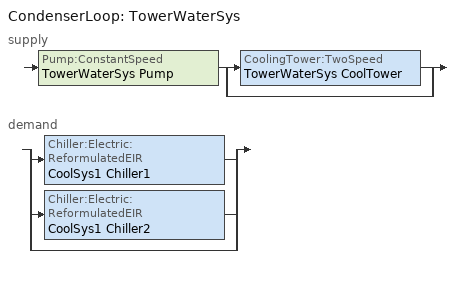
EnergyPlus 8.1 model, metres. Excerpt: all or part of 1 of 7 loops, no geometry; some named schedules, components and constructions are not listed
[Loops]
CondenserLoop 'TowerWaterSys'
 supply: Pump:ConstantSpeed 'TowerWaterSys Pump' > split
  | CoolingTower:TwoSpeed 'TowerWaterSys CoolTower'
  | bypass
 demand: split
  | Chiller:Electric:ReformulatedEIR 'CoolSys1 Chiller1'
  | Chiller:Electric:ReformulatedEIR 'CoolSys1 Chiller2'
  | bypass
[SurfaceProperty:SolarIncidentInside]
Name | Surface | Construction | Inside Surface Incident Sun Solar Radiation Schedule
SExt_Mid_ZN2_Wall_SolarIncident_IntShd | SExt_Mid_ZN2_Wall | T24NRWallMetalFrame_IntShd | SExt_Wall_SolRadSched_IntShd
SExt_Mid_ZN5_Ceiling_SolarIncident_IntShd | SExt_Mid_ZN5_Ceiling | DropCeiling_IntShd | SExt_Ceiling_SolRadSched_IntShd
SExt_Mid_ZN5_IntWallE_SolarIncident_IntShd | SExt_Mid_ZN5_IntWallE | int_wall_IntShd | SExt_IntWallE_SolRadSched_IntShd
SExt_Mid_ZN5_IntWallW_SolarIncident_IntShd | SExt_Mid_ZN5_IntWallW | int_wall_IntShd | SExt_IntWallW_SolRadSched_IntShd
SExt_Mid_ZN5_IntWallN_SolarIncident_IntShd | SExt_Mid_ZN5_IntWallN | int_wall_IntShd | SExt_IntWallN_SolRadSched_IntShd
SExt_Mid_ZN5_floor_SolarIncident_IntShd | SExt_Mid_ZN5_floor | int_slab_floor_IntShd | SExt_floor_SolRadSched_IntShd
SExt_Mid_ZN5_Wall_SolarIncident_IntShd | SExt_Mid_ZN5_Wall | T24NRWallMetalFrame_IntShd | SExt_Wall_SolRadSched_IntShd
SExt_Mid_ZN6_Ceiling_SolarIncident_IntShd | SExt_Mid_ZN6_Ceiling | DropCeiling_IntShd | SExt_Ceiling_SolRadSched_IntShd
SExt_Mid_ZN6_IntWallE_SolarIncident_IntShd | SExt_Mid_ZN6_IntWallE | int_wall_IntShd | SExt_IntWallE_SolRadSched_IntShd
SExt_Mid_ZN6_IntWallW_SolarIncident_IntShd | SExt_Mid_ZN6_IntWallW | int_wall_IntShd | SExt_IntWallW_SolRadSched_IntShd
SExt_Mid_ZN6_IntWallN_SolarIncident_IntShd | SExt_Mid_ZN6_IntWallN | int_wall_IntShd | SExt_IntWallN_SolRadSched_IntShd
SExt_Mid_ZN6_floor_SolarIncident_IntShd | SExt_Mid_ZN6_floor | int_slab_floor_IntShd | SExt_floor_SolRadSched_IntShd
SExt_Mid_ZN6_Wall_SolarIncident_IntShd | SExt_Mid_ZN6_Wall | T24NRWallMetalFrame_IntShd | SExt_Wall_SolRadSched_IntShd
SExt_Mid_ZN4_Ceiling_SolarIncident_IntShd | SExt_Mid_ZN4_Ceiling | DropCeiling_IntShd | SExt_Ceiling_SolRadSched_IntShd
SExt_Mid_ZN4_IntWallE_SolarIncident_IntShd | SExt_Mid_ZN4_IntWallE | int_wall_IntShd | SExt_IntWallE_SolRadSched_IntShd
SExt_Mid_ZN4_IntWallW_SolarIncident_IntShd | SExt_Mid_ZN4_IntWallW | int_wall_IntShd | SExt_IntWallW_SolRadSched_IntShd
SExt_Mid_ZN4_IntWallN_SolarIncident_IntShd | SExt_Mid_ZN4_IntWallN | int_wall_IntShd | SExt_IntWallN_SolRadSched_IntShd
SExt_Mid_ZN4_floor_SolarIncident_IntShd | SExt_Mid_ZN4_floor | int_slab_floor_IntShd | SExt_floor_SolRadSched_IntShd
SExt_Mid_ZN4_Wall_SolarIncident_IntShd | SExt_Mid_ZN4_Wall | T24NRWallMetalFrame_IntShd | SExt_Wall_SolRadSched_IntShd
SExt_Mid_ZN3_Ceiling_SolarIncident_IntShd | SExt_Mid_ZN3_Ceiling | DropCeiling_IntShd | SExt_Ceiling_SolRadSched_IntShd
SExt_Mid_ZN3_IntWallE_SolarIncident_IntShd | SExt_Mid_ZN3_IntWallE | int_wall_IntShd | SExt_IntWallE_SolRadSched_IntShd
SExt_Mid_ZN3_IntWallW_SolarIncident_IntShd | SExt_Mid_ZN3_IntWallW | int_wall_IntShd | SExt_IntWallW_SolRadSched_IntShd
SExt_Mid_ZN3_IntWallN_SolarIncident_IntShd | SExt_Mid_ZN3_IntWallN | int_wall_IntShd | SExt_IntWallN_SolRadSched_IntShd
SExt_Mid_ZN3_floor_SolarIncident_IntShd | SExt_Mid_ZN3_floor | int_slab_floor_IntShd | SExt_floor_SolRadSched_IntShd
SExt_Mid_ZN3_Wall_SolarIncident_IntShd | SExt_Mid_ZN3_Wall | T24NRWallMetalFrame_IntShd | SExt_Wall_SolRadSched_IntShd
SCore_Mid_ZN1_Floor_SolarIncident_IntShd | SCore_Mid_ZN1_Floor | int_slab_floor_IntShd | SCore_Floor_SolRadSched_IntShd
SCore_Mid_ZN1_IntWallE_SolarIncident_IntShd | SCore_Mid_ZN1_IntWallE | int_wall_IntShd | SCore_IntWallE_SolRadSched_IntShd
SCore_Mid_ZN1_Ceiling_SolarIncident_IntShd | SCore_Mid_ZN1_Ceiling | DropCeiling_IntShd | SCore_Ceiling_SolRadSched_IntShd
SCore_Mid_ZN1_IntWallW_SolarIncident_IntShd | SCore_Mid_ZN1_IntWallW | int_wall_IntShd | SCore_IntWallW_SolRadSched_IntShd
SCore_Mid_ZN1_IntWallS_SolarIncident_IntShd | SCore_Mid_ZN1_IntWallS | int_wall_IntShd | SCore_IntWallS_SolRadSched_IntShd
SCore_Mid_ZN1_IntWallN_SolarIncident_IntShd | SCore_Mid_ZN1_IntWallN | int_wall_IntShd | SCore_IntWallN_SolRadSched_IntShd
SCore_Mid_ZN4_Floor_SolarIncident_IntShd | SCore_Mid_ZN4_Floor | int_slab_floor_IntShd | SCore_Floor_SolRadSched_IntShd
SCore_Mid_ZN4_Ceiling_SolarIncident_IntShd | SCore_Mid_ZN4_Ceiling | DropCeiling_IntShd | SCore_Ceiling_SolRadSched_IntShd
SCore_Mid_ZN4_IntWallS_SolarIncident_IntShd | SCore_Mid_ZN4_IntWallS | int_wall_IntShd | SCore_IntWallS_SolRadSched_IntShd
SCore_Mid_ZN4_IntWallW_SolarIncident_IntShd | SCore_Mid_ZN4_IntWallW | int_wall_IntShd | SCore_IntWallW_SolRadSched_IntShd
SCore_Mid_ZN4_IntWallN_SolarIncident_IntShd | SCore_Mid_ZN4_IntWallN | int_wall_IntShd | SCore_IntWallN_SolRadSched_IntShd
SCore_Mid_ZN4_IntWallE_SolarIncident_IntShd | SCore_Mid_ZN4_IntWallE | int_wall_IntShd | SCore_IntWallE_SolRadSched_IntShd
SCore_Mid_ZN2_Floor_SolarIncident_IntShd | SCore_Mid_ZN2_Floor | int_slab_floor_IntShd | SCore_Floor_SolRadSched_IntShd
SCore_Mid_ZN2_Ceiling_SolarIncident_IntShd | SCore_Mid_ZN2_Ceiling | DropCeiling_IntShd | SCore_Ceiling_SolRadSched_IntShd
SCore_Mid_ZN2_IntWallS_SolarIncident_IntShd | SCore_Mid_ZN2_IntWallS | int_wall_IntShd | SCore_IntWallS_SolRadSched_IntShd
SCore_Mid_ZN2_IntWallW_SolarIncident_IntShd | SCore_Mid_ZN2_IntWallW | int_wall_IntShd | SCore_IntWallW_SolRadSched_IntShd
SCore_Mid_ZN2_IntWallN_SolarIncident_IntShd | SCore_Mid_ZN2_IntWallN | int_wall_IntShd | SCore_IntWallN_SolRadSched_IntShd
SCore_Mid_ZN2_IntWallE_SolarIncident_IntShd | SCore_Mid_ZN2_IntWallE | int_wall_IntShd | SCore_IntWallE_SolRadSched_IntShd
SCore_Mid_ZN5_Floor_SolarIncident_IntShd | SCore_Mid_ZN5_Floor | int_slab_floor_IntShd | SCore_Floor_SolRadSched_IntShd
SCore_Mid_ZN5_Ceiling_SolarIncident_IntShd | SCore_Mid_ZN5_Ceiling | DropCeiling_IntShd | SCore_Ceiling_SolRadSched_IntShd
SCore_Mid_ZN5_IntWallS_SolarIncident_IntShd | SCore_Mid_ZN5_IntWallS | int_wall_IntShd | SCore_IntWallS_SolRadSched_IntShd
SCore_Mid_ZN5_IntWallW_SolarIncident_IntShd | SCore_Mid_ZN5_IntWallW | int_wall_IntShd | SCore_IntWallW_SolRadSched_IntShd
SCore_Mid_ZN5_IntWallN_SolarIncident_IntShd | SCore_Mid_ZN5_IntWallN | int_wall_IntShd | SCore_IntWallN_SolRadSched_IntShd
SCore_Mid_ZN5_IntWallE_SolarIncident_IntShd | SCore_Mid_ZN5_IntWallE | int_wall_IntShd | SCore_IntWallE_SolRadSched_IntShd
SCore_Mid_ZN3_Floor_SolarIncident_IntShd | SCore_Mid_ZN3_Floor | int_slab_floor_IntShd | SCore_Floor_SolRadSched_IntShd
SCore_Mid_ZN3_Ceiling_SolarIncident_IntShd | SCore_Mid_ZN3_Ceiling | DropCeiling_IntShd | SCore_Ceiling_SolRadSched_IntShd
SCore_Mid_ZN3_IntWallS_SolarIncident_IntShd | SCore_Mid_ZN3_IntWallS | int_wall_IntShd | SCore_IntWallS_SolRadSched_IntShd
SCore_Mid_ZN3_IntWallW_SolarIncident_IntShd | SCore_Mid_ZN3_IntWallW | int_wall_IntShd | SCore_IntWallW_SolRadSched_IntShd
SCore_Mid_ZN3_IntWallN_SolarIncident_IntShd | SCore_Mid_ZN3_IntWallN | int_wall_IntShd | SCore_IntWallN_SolRadSched_IntShd
SCore_Mid_ZN3_IntWallE_SolarIncident_IntShd | SCore_Mid_ZN3_IntWallE | int_wall_IntShd | SCore_IntWallE_SolRadSched_IntShd
SCore_Mid_ZN6_Floor_SolarIncident_IntShd | SCore_Mid_ZN6_Floor | int_slab_floor_IntShd | SCore_Floor_SolRadSched_IntShd
SCore_Mid_ZN6_Ceiling_SolarIncident_IntShd | SCore_Mid_ZN6_Ceiling | DropCeiling_IntShd | SCore_Ceiling_SolRadSched_IntShd
SCore_Mid_ZN6_IntWallS_SolarIncident_IntShd | SCore_Mid_ZN6_IntWallS | int_wall_IntShd | SCore_IntWallS_SolRadSched_IntShd
SCore_Mid_ZN6_IntWallW_SolarIncident_IntShd | SCore_Mid_ZN6_IntWallW | int_wall_IntShd | SCore_IntWallW_SolRadSched_IntShd
SCore_Mid_ZN6_IntWallN_SolarIncident_IntShd | SCore_Mid_ZN6_IntWallN | int_wall_IntShd | SCore_IntWallN_SolRadSched_IntShd
SCore_Mid_ZN6_IntWallE_SolarIncident_IntShd | SCore_Mid_ZN6_IntWallE | int_wall_IntShd | SCore_IntWallE_SolRadSched_IntShd
EExt_Mid_ZN1_ceiling_SolarIncident_IntShd | EExt_Mid_ZN1_ceiling | DropCeiling_IntShd | EExt_Ceiling_SolRadSched_IntShd
EExt_Mid_ZN1_IntWallN_SolarIncident_IntShd | EExt_Mid_ZN1_IntWallN | int_wall_IntShd | EExt_IntWallN_SolRadSched_IntShd
EExt_Mid_ZN1_IntWallS_SolarIncident_IntShd | EExt_Mid_ZN1_IntWallS | int_wall_IntShd | EExt_IntWallS_SolRadSched_IntShd
EExt_Mid_ZN1_IntWallW_SolarIncident_IntShd | EExt_Mid_ZN1_IntWallW | int_wall_IntShd | EExt_IntWallW_SolRadSched_IntShd
EExt_Mid_ZN1_floor_SolarIncident_IntShd | EExt_Mid_ZN1_floor | int_slab_floor_IntShd | EExt_Floor_SolRadSched_IntShd
EExt_Mid_ZN1_wall_SolarIncident_IntShd | EExt_Mid_ZN1_wall | T24NRWallMetalFrame_IntShd | EExt_Wall_SolRadSched_IntShd
EExt_Mid_ZN3_ceiling_SolarIncident_IntShd | EExt_Mid_ZN3_ceiling | DropCeiling_IntShd | EExt_Ceiling_SolRadSched_IntShd
EExt_Mid_ZN3_IntWallN_SolarIncident_IntShd | EExt_Mid_ZN3_IntWallN | int_wall_IntShd | EExt_IntWallN_SolRadSched_IntShd
EExt_Mid_ZN3_IntWallS_SolarIncident_IntShd | EExt_Mid_ZN3_IntWallS | int_wall_IntShd | EExt_IntWallS_SolRadSched_IntShd
EExt_Mid_ZN3_IntWallW_SolarIncident_IntShd | EExt_Mid_ZN3_IntWallW | int_wall_IntShd | EExt_IntWallW_SolRadSched_IntShd
EExt_Mid_ZN3_floor_SolarIncident_IntShd | EExt_Mid_ZN3_floor | int_slab_floor_IntShd | EExt_Floor_SolRadSched_IntShd
EExt_Mid_ZN3_wall_SolarIncident_IntShd | EExt_Mid_ZN3_wall | T24NRWallMetalFrame_IntShd | EExt_Wall_SolRadSched_IntShd
EExt_Mid_ZN4_ceiling_SolarIncident_IntShd | EExt_Mid_ZN4_ceiling | DropCeiling_IntShd | EExt_Ceiling_SolRadSched_IntShd
EExt_Mid_ZN4_IntWallN_SolarIncident_IntShd | EExt_Mid_ZN4_IntWallN | int_wall_IntShd | EExt_IntWallN_SolRadSched_IntShd
EExt_Mid_ZN4_IntWallS_SolarIncident_IntShd | EExt_Mid_ZN4_IntWallS | int_wall_IntShd | EExt_IntWallS_SolRadSched_IntShd
EExt_Mid_ZN4_IntWallW_SolarIncident_IntShd | EExt_Mid_ZN4_IntWallW | int_wall_IntShd | EExt_IntWallW_SolRadSched_IntShd
EExt_Mid_ZN4_floor_SolarIncident_IntShd | EExt_Mid_ZN4_floor | int_slab_floor_IntShd | EExt_Floor_SolRadSched_IntShd
EExt_Mid_ZN4_wall_SolarIncident_IntShd | EExt_Mid_ZN4_wall | T24NRWallMetalFrame_IntShd | EExt_Wall_SolRadSched_IntShd
EExt_Mid_ZN2_ceiling_SolarIncident_IntShd | EExt_Mid_ZN2_ceiling | DropCeiling_IntShd | EExt_Ceiling_SolRadSched_IntShd
EExt_Mid_ZN2_IntWallN_SolarIncident_IntShd | EExt_Mid_ZN2_IntWallN | int_wall_IntShd | EExt_IntWallN_SolRadSched_IntShd
EExt_Mid_ZN2_IntWallS_SolarIncident_IntShd | EExt_Mid_ZN2_IntWallS | int_wall_IntShd | EExt_IntWallS_SolRadSched_IntShd
EExt_Mid_ZN2_IntWallW_SolarIncident_IntShd | EExt_Mid_ZN2_IntWallW | int_wall_IntShd | EExt_IntWallW_SolRadSched_IntShd
EExt_Mid_ZN2_floor_SolarIncident_IntShd | EExt_Mid_ZN2_floor | int_slab_floor_IntShd | EExt_Floor_SolRadSched_IntShd
EExt_Mid_ZN2_wall_SolarIncident_IntShd | EExt_Mid_ZN2_wall | T24NRWallMetalFrame_IntShd | EExt_Wall_SolRadSched_IntShd
ECore_Mid_ZN2_floor_SolarIncident_IntShd | ECore_Mid_ZN2_floor | int_slab_floor_IntShd | ECore_Floor_SolRadSched_IntShd
ECore_Mid_ZN2_ceiling_SolarIncident_IntShd | ECore_Mid_ZN2_ceiling | DropCeiling_IntShd | ECore_Ceiling_SolRadSched_IntShd
ECore_Mid_ZN2_IntWallE_SolarIncident_IntShd | ECore_Mid_ZN2_IntWallE | int_wall_IntShd | ECore_IntWallE_SolRadSched_IntShd
ECore_Mid_ZN2_IntWallS_SolarIncident_IntShd | ECore_Mid_ZN2_IntWallS | int_wall_IntShd | ECore_IntWallS_SolRadSched_IntShd
ECore_Mid_ZN2_IntWallW_SolarIncident_IntShd | ECore_Mid_ZN2_IntWallW | int_wall_IntShd | ECore_IntWallW_SolRadSched_IntShd
ECore_Mid_ZN2_IntWallN_SolarIncident_IntShd | ECore_Mid_ZN2_IntWallN | int_wall_IntShd | ECore_IntWallN_SolRadSched_IntShd
ECore_Mid_ZN3_floor_SolarIncident_IntShd | ECore_Mid_ZN3_floor | int_slab_floor_IntShd | ECore_Floor_SolRadSched_IntShd
ECore_Mid_ZN3_ceiling_SolarIncident_IntShd | ECore_Mid_ZN3_ceiling | DropCeiling_IntShd | ECore_Ceiling_SolRadSched_IntShd
ECore_Mid_ZN3_IntWallE_SolarIncident_IntShd | ECore_Mid_ZN3_IntWallE | int_wall_IntShd | ECore_IntWallE_SolRadSched_IntShd
ECore_Mid_ZN3_IntWallS_SolarIncident_IntShd | ECore_Mid_ZN3_IntWallS | int_wall_IntShd | ECore_IntWallS_SolRadSched_IntShd
ECore_Mid_ZN3_IntWallW_SolarIncident_IntShd | ECore_Mid_ZN3_IntWallW | int_wall_IntShd | ECore_IntWallW_SolRadSched_IntShd
ECore_Mid_ZN3_IntWallN_SolarIncident_IntShd | ECore_Mid_ZN3_IntWallN | int_wall_IntShd | ECore_IntWallN_SolRadSched_IntShd
ECore_Mid_ZN1_floor_SolarIncident_IntShd | ECore_Mid_ZN1_floor | int_slab_floor_IntShd | ECore_Floor_SolRadSched_IntShd
ECore_Mid_ZN1_ceiling_SolarIncident_IntShd | ECore_Mid_ZN1_ceiling | DropCeiling_IntShd | ECore_Ceiling_SolRadSched_IntShd
ECore_Mid_ZN1_IntWallE_SolarIncident_IntShd | ECore_Mid_ZN1_IntWallE | int_wall_IntShd | ECore_IntWallE_SolRadSched_IntShd
ECore_Mid_ZN1_IntWallS_SolarIncident_IntShd | ECore_Mid_ZN1_IntWallS | int_wall_IntShd | ECore_IntWallS_SolRadSched_IntShd
ECore_Mid_ZN1_IntWallW_SolarIncident_IntShd | ECore_Mid_ZN1_IntWallW | int_wall_IntShd | ECore_IntWallW_SolRadSched_IntShd
ECore_Mid_ZN1_IntWallN_SolarIncident_IntShd | ECore_Mid_ZN1_IntWallN | int_wall_IntShd | ECore_IntWallN_SolRadSched_IntShd
ECore_Mid_ZN4_floor_SolarIncident_IntShd | ECore_Mid_ZN4_floor | int_slab_floor_IntShd | ECore_Floor_SolRadSched_IntShd
ECore_Mid_ZN4_ceiling_SolarIncident_IntShd | ECore_Mid_ZN4_ceiling | DropCeiling_IntShd | ECore_Ceiling_SolRadSched_IntShd
ECore_Mid_ZN4_IntWallE_SolarIncident_IntShd | ECore_Mid_ZN4_IntWallE | int_wall_IntShd | ECore_IntWallE_SolRadSched_IntShd
ECore_Mid_ZN4_IntWallS_SolarIncident_IntShd | ECore_Mid_ZN4_IntWallS | int_wall_IntShd | ECore_IntWallS_SolRadSched_IntShd
ECore_Mid_ZN4_IntWallW_SolarIncident_IntShd | ECore_Mid_ZN4_IntWallW | int_wall_IntShd | ECore_IntWallW_SolRadSched_IntShd
ECore_Mid_ZN4_IntWallN_SolarIncident_IntShd | ECore_Mid_ZN4_IntWallN | int_wall_IntShd | ECore_IntWallN_SolRadSched_IntShd
WExt_Mid_ZN1_ceiling_SolarIncident_IntShd | WExt_Mid_ZN1_ceiling | DropCeiling_IntShd | WExt_Ceiling_SolRadSched_IntShd
WExt_Mid_ZN1_IntWallS_SolarIncident_IntShd | WExt_Mid_ZN1_IntWallS | int_wall_IntShd | WExt_IntWallS_SolRadSched_IntShd
WExt_Mid_ZN1_IntWallN_SolarIncident_IntShd | WExt_Mid_ZN1_IntWallN | int_wall_IntShd | WExt_IntWallN_SolRadSched_IntShd
WExt_Mid_ZN1_IntWallE_SolarIncident_IntShd | WExt_Mid_ZN1_IntWallE | int_wall_IntShd | WExt_IntWallE_SolRadSched_IntShd
WExt_Mid_ZN1_floor_SolarIncident_IntShd | WExt_Mid_ZN1_floor | int_slab_floor_IntShd | WExt_Floor_SolRadSched_IntShd
WExt_Mid_ZN1_wall_SolarIncident_IntShd | WExt_Mid_ZN1_wall | T24NRWallMetalFrame_IntShd | WExt_Wall_SolRadSched_IntShd
WCore_Mid_ZN3_floor_SolarIncident_IntShd | WCore_Mid_ZN3_floor | int_slab_floor_IntShd | WCore_Floor_SolRadSched_IntShd
WCore_Mid_ZN3_ceiling_SolarIncident_IntShd | WCore_Mid_ZN3_ceiling | DropCeiling_IntShd | WCore_Ceiling_SolRadSched_IntShd
WCore_Mid_ZN3_IntWallW_SolarIncident_IntShd | WCore_Mid_ZN3_IntWallW | int_wall_IntShd | WCore_IntWallW_SolRadSched_IntShd
WCore_Mid_ZN3_IntWallN_SolarIncident_IntShd | WCore_Mid_ZN3_IntWallN | int_wall_IntShd | WCore_IntWallN_SolRadSched_IntShd
WCore_Mid_ZN3_IntWallE_SolarIncident_IntShd | WCore_Mid_ZN3_IntWallE | int_wall_IntShd | WCore_IntWallE_SolRadSched_IntShd
WCore_Mid_ZN3_IntWallS_SolarIncident_IntShd | WCore_Mid_ZN3_IntWallS | int_wall_IntShd | WCore_IntWallS_SolRadSched_IntShd
WCore_Mid_ZN1_floor_SolarIncident_IntShd | WCore_Mid_ZN1_floor | int_slab_floor_IntShd | WCore_Floor_SolRadSched_IntShd
WCore_Mid_ZN1_ceiling_SolarIncident_IntShd | WCore_Mid_ZN1_ceiling | DropCeiling_IntShd | WCore_Ceiling_SolRadSched_IntShd
WCore_Mid_ZN1_IntWallW_SolarIncident_IntShd | WCore_Mid_ZN1_IntWallW | int_wall_IntShd | WCore_IntWallW_SolRadSched_IntShd
WCore_Mid_ZN1_IntWallN_SolarIncident_IntShd | WCore_Mid_ZN1_IntWallN | int_wall_IntShd | WCore_IntWallN_SolRadSched_IntShd
WCore_Mid_ZN1_IntWallE_SolarIncident_IntShd | WCore_Mid_ZN1_IntWallE | int_wall_IntShd | WCore_IntWallE_SolRadSched_IntShd
WCore_Mid_ZN1_IntWallS_SolarIncident_IntShd | WCore_Mid_ZN1_IntWallS | int_wall_IntShd | WCore_IntWallS_SolRadSched_IntShd
WCore_Mid_ZN2_floor_SolarIncident_IntShd | WCore_Mid_ZN2_floor | int_slab_floor_IntShd | WCore_Floor_SolRadSched_IntShd
WCore_Mid_ZN2_ceiling_SolarIncident_IntShd | WCore_Mid_ZN2_ceiling | DropCeiling_IntShd | WCore_Ceiling_SolRadSched_IntShd
WCore_Mid_ZN2_IntWallW_SolarIncident_IntShd | WCore_Mid_ZN2_IntWallW | int_wall_IntShd | WCore_IntWallW_SolRadSched_IntShd
WCore_Mid_ZN2_IntWallN_SolarIncident_IntShd | WCore_Mid_ZN2_IntWallN | int_wall_IntShd | WCore_IntWallN_SolRadSched_IntShd
WCore_Mid_ZN2_IntWallE_SolarIncident_IntShd | WCore_Mid_ZN2_IntWallE | int_wall_IntShd | WCore_IntWallE_SolRadSched_IntShd
WCore_Mid_ZN2_IntWallS_SolarIncident_IntShd | WCore_Mid_ZN2_IntWallS | int_wall_IntShd | WCore_IntWallS_SolRadSched_IntShd
WCore_Mid_ZN4_floor_SolarIncident_IntShd | WCore_Mid_ZN4_floor | int_slab_floor_IntShd | WCore_Floor_SolRadSched_IntShd
WCore_Mid_ZN4_ceiling_SolarIncident_IntShd | WCore_Mid_ZN4_ceiling | DropCeiling_IntShd | WCore_Ceiling_SolRadSched_IntShd
WCore_Mid_ZN4_IntWallW_SolarIncident_IntShd | WCore_Mid_ZN4_IntWallW | int_wall_IntShd | WCore_IntWallW_SolRadSched_IntShd
WCore_Mid_ZN4_IntWallN_SolarIncident_IntShd | WCore_Mid_ZN4_IntWallN | int_wall_IntShd | WCore_IntWallN_SolRadSched_IntShd
WCore_Mid_ZN4_IntWallE_SolarIncident_IntShd | WCore_Mid_ZN4_IntWallE | int_wall_IntShd | WCore_IntWallE_SolRadSched_IntShd
WCore_Mid_ZN4_IntWallS_SolarIncident_IntShd | WCore_Mid_ZN4_IntWallS | int_wall_IntShd | WCore_IntWallS_SolRadSched_IntShd
WExt_Mid_ZN4_ceiling_SolarIncident_IntShd | WExt_Mid_ZN4_ceiling | DropCeiling_IntShd | WExt_Ceiling_SolRadSched_IntShd
WExt_Mid_ZN4_IntWallS_SolarIncident_IntShd | WExt_Mid_ZN4_IntWallS | int_wall_IntShd | WExt_IntWallS_SolRadSched_IntShd
WExt_Mid_ZN4_IntWallN_SolarIncident_IntShd | WExt_Mid_ZN4_IntWallN | int_wall_IntShd | WExt_IntWallN_SolRadSched_IntShd
WExt_Mid_ZN4_IntWallE_SolarIncident_IntShd | WExt_Mid_ZN4_IntWallE | int_wall_IntShd | WExt_IntWallE_SolRadSched_IntShd
WExt_Mid_ZN4_floor_SolarIncident_IntShd | WExt_Mid_ZN4_floor | int_slab_floor_IntShd | WExt_Floor_SolRadSched_IntShd
WExt_Mid_ZN4_wall_SolarIncident_IntShd | WExt_Mid_ZN4_wall | T24NRWallMetalFrame_IntShd | WExt_Wall_SolRadSched_IntShd
WExt_Mid_ZN3_ceiling_SolarIncident_IntShd | WExt_Mid_ZN3_ceiling | DropCeiling_IntShd | WExt_Ceiling_SolRadSched_IntShd
WExt_Mid_ZN3_IntWallS_SolarIncident_IntShd | WExt_Mid_ZN3_IntWallS | int_wall_IntShd | WExt_IntWallS_SolRadSched_IntShd
WExt_Mid_ZN3_IntWallN_SolarIncident_IntShd | WExt_Mid_ZN3_IntWallN | int_wall_IntShd | WExt_IntWallN_SolRadSched_IntShd
WExt_Mid_ZN3_IntWallE_SolarIncident_IntShd | WExt_Mid_ZN3_IntWallE | int_wall_IntShd | WExt_IntWallE_SolRadSched_IntShd
WExt_Mid_ZN3_floor_SolarIncident_IntShd | WExt_Mid_ZN3_floor | int_slab_floor_IntShd | WExt_Floor_SolRadSched_IntShd
WExt_Mid_ZN3_wall_SolarIncident_IntShd | WExt_Mid_ZN3_wall | T24NRWallMetalFrame_IntShd | WExt_Wall_SolRadSched_IntShd
WExt_Mid_ZN2_ceiling_SolarIncident_IntShd | WExt_Mid_ZN2_ceiling | DropCeiling_IntShd | WExt_Ceiling_SolRadSched_IntShd
WExt_Mid_ZN2_IntWallS_SolarIncident_IntShd | WExt_Mid_ZN2_IntWallS | int_wall_IntShd | WExt_IntWallS_SolRadSched_IntShd
WExt_Mid_ZN2_IntWallN_SolarIncident_IntShd | WExt_Mid_ZN2_IntWallN | int_wall_IntShd | WExt_IntWallN_SolRadSched_IntShd
WExt_Mid_ZN2_IntWallE_SolarIncident_IntShd | WExt_Mid_ZN2_IntWallE | int_wall_IntShd | WExt_IntWallE_SolRadSched_IntShd
WExt_Mid_ZN2_floor_SolarIncident_IntShd | WExt_Mid_ZN2_floor | int_slab_floor_IntShd | WExt_Floor_SolRadSched_IntShd
WExt_Mid_ZN2_wall_SolarIncident_IntShd | WExt_Mid_ZN2_wall | T24NRWallMetalFrame_IntShd | WExt_Wall_SolRadSched_IntShd
NCore_Mid_ZN4_floor_SolarIncident_IntShd | NCore_Mid_ZN4_floor | int_slab_floor_IntShd | NCore_Floor_SolRadSched_IntShd
NCore_Mid_ZN4_ceiling_SolarIncident_IntShd | NCore_Mid_ZN4_ceiling | DropCeiling_IntShd | NCore_Ceiling_SolRadSched_IntShd
NCore_Mid_ZN4_IntWallN_SolarIncident_IntShd | NCore_Mid_ZN4_IntWallN | int_wall_IntShd | NCore_IntWallN_SolRadSched_IntShd
NCore_Mid_ZN4_IntWallE_SolarIncident_IntShd | NCore_Mid_ZN4_IntWallE | int_wall_IntShd | NCore_IntWallE_SolRadSched_IntShd
NCore_Mid_ZN4_IntWallS_SolarIncident_IntShd | NCore_Mid_ZN4_IntWallS | int_wall_IntShd | NCore_IntWallS_SolRadSched_IntShd
NCore_Mid_ZN4_IntWallW_SolarIncident_IntShd | NCore_Mid_ZN4_IntWallW | int_wall_IntShd | NCore_IntWallW_SolRadSched_IntShd
NExt_Mid_ZN4_ceiling_SolarIncident_IntShd | NExt_Mid_ZN4_ceiling | DropCeiling_IntShd | NExt_Ceiling_SolRadSched_IntShd
NExt_Mid_ZN4_IntWallW_SolarIncident_IntShd | NExt_Mid_ZN4_IntWallW | int_wall_IntShd | NExt_IntWallW_SolRadSched_IntShd
NExt_Mid_ZN4_IntWallE_SolarIncident_IntShd | NExt_Mid_ZN4_IntWallE | int_wall_IntShd | NExt_IntWallE_SolRadSched_IntShd
NExt_Mid_ZN4_IntWallS_SolarIncident_IntShd | NExt_Mid_ZN4_IntWallS | int_wall_IntShd | NExt_IntWallS_SolRadSched_IntShd
NExt_Mid_ZN4_floor_SolarIncident_IntShd | NExt_Mid_ZN4_floor | int_slab_floor_IntShd | NExt_Floor_SolRadSched_IntShd
NExt_Mid_ZN4_wall_SolarIncident_IntShd | NExt_Mid_ZN4_wall | T24NRWallMetalFrame_IntShd | NExt_Wall_SolRadSched_IntShd
NCore_Mid_ZN3_floor_SolarIncident_IntShd | NCore_Mid_ZN3_floor | int_slab_floor_IntShd | NCore_Floor_SolRadSched_IntShd
NCore_Mid_ZN3_ceiling_SolarIncident_IntShd | NCore_Mid_ZN3_ceiling | DropCeiling_IntShd | NCore_Ceiling_SolRadSched_IntShd
NCore_Mid_ZN3_IntWallN_SolarIncident_IntShd | NCore_Mid_ZN3_IntWallN | int_wall_IntShd | NCore_IntWallN_SolRadSched_IntShd
NCore_Mid_ZN3_IntWallE_SolarIncident_IntShd | NCore_Mid_ZN3_IntWallE | int_wall_IntShd | NCore_IntWallE_SolRadSched_IntShd
NCore_Mid_ZN3_IntWallS_SolarIncident_IntShd | NCore_Mid_ZN3_IntWallS | int_wall_IntShd | NCore_IntWallS_SolRadSched_IntShd
NCore_Mid_ZN3_IntWallW_SolarIncident_IntShd | NCore_Mid_ZN3_IntWallW | int_wall_IntShd | NCore_IntWallW_SolRadSched_IntShd
NExt_Mid_ZN2_ceiling_SolarIncident_IntShd | NExt_Mid_ZN2_ceiling | DropCeiling_IntShd | NExt_Ceiling_SolRadSched_IntShd
NExt_Mid_ZN2_IntWallW_SolarIncident_IntShd | NExt_Mid_ZN2_IntWallW | int_wall_IntShd | NExt_IntWallW_SolRadSched_IntShd
NExt_Mid_ZN2_IntWallE_SolarIncident_IntShd | NExt_Mid_ZN2_IntWallE | int_wall_IntShd | NExt_IntWallE_SolRadSched_IntShd
NExt_Mid_ZN2_IntWallS_SolarIncident_IntShd | NExt_Mid_ZN2_IntWallS | int_wall_IntShd | NExt_IntWallS_SolRadSched_IntShd
NExt_Mid_ZN2_floor_SolarIncident_IntShd | NExt_Mid_ZN2_floor | int_slab_floor_IntShd | NExt_Floor_SolRadSched_IntShd
NExt_Mid_ZN2_wall_SolarIncident_IntShd | NExt_Mid_ZN2_wall | T24NRWallMetalFrame_IntShd | NExt_Wall_SolRadSched_IntShd
NCore_Mid_ZN6_floor_SolarIncident_IntShd | NCore_Mid_ZN6_floor | int_slab_floor_IntShd | NCore_Floor_SolRadSched_IntShd
NCore_Mid_ZN6_ceiling_SolarIncident_IntShd | NCore_Mid_ZN6_ceiling | DropCeiling_IntShd | NCore_Ceiling_SolRadSched_IntShd
NCore_Mid_ZN6_IntWallN_SolarIncident_IntShd | NCore_Mid_ZN6_IntWallN | int_wall_IntShd | NCore_IntWallN_SolRadSched_IntShd
NCore_Mid_ZN6_IntWallE_SolarIncident_IntShd | NCore_Mid_ZN6_IntWallE | int_wall_IntShd | NCore_IntWallE_SolRadSched_IntShd
NCore_Mid_ZN6_IntWallS_SolarIncident_IntShd | NCore_Mid_ZN6_IntWallS | int_wall_IntShd | NCore_IntWallS_SolRadSched_IntShd
NCore_Mid_ZN6_IntWallW_SolarIncident_IntShd | NCore_Mid_ZN6_IntWallW | int_wall_IntShd | NCore_IntWallW_SolRadSched_IntShd
NCore_Mid_ZN2_floor_SolarIncident_IntShd | NCore_Mid_ZN2_floor | int_slab_floor_IntShd | NCore_Floor_SolRadSched_IntShd
NCore_Mid_ZN2_ceiling_SolarIncident_IntShd | NCore_Mid_ZN2_ceiling | DropCeiling_IntShd | NCore_Ceiling_SolRadSched_IntShd
NCore_Mid_ZN2_IntWallN_SolarIncident_IntShd | NCore_Mid_ZN2_IntWallN | int_wall_IntShd | NCore_IntWallN_SolRadSched_IntShd
NCore_Mid_ZN2_IntWallE_SolarIncident_IntShd | NCore_Mid_ZN2_IntWallE | int_wall_IntShd | NCore_IntWallE_SolRadSched_IntShd
NCore_Mid_ZN2_IntWallS_SolarIncident_IntShd | NCore_Mid_ZN2_IntWallS | int_wall_IntShd | NCore_IntWallS_SolRadSched_IntShd
NCore_Mid_ZN2_IntWallW_SolarIncident_IntShd | NCore_Mid_ZN2_IntWallW | int_wall_IntShd | NCore_IntWallW_SolRadSched_IntShd
NCore_Mid_ZN1_floor_SolarIncident_IntShd | NCore_Mid_ZN1_floor | int_slab_floor_IntShd | NCore_Floor_SolRadSched_IntShd
NCore_Mid_ZN1_ceiling_SolarIncident_IntShd | NCore_Mid_ZN1_ceiling | DropCeiling_IntShd | NCore_Ceiling_SolRadSched_IntShd
NCore_Mid_ZN1_IntWallN_SolarIncident_IntShd | NCore_Mid_ZN1_IntWallN | int_wall_IntShd | NCore_IntWallN_SolRadSched_IntShd
NCore_Mid_ZN1_IntWallE_SolarIncident_IntShd | NCore_Mid_ZN1_IntWallE | int_wall_IntShd | NCore_IntWallE_SolRadSched_IntShd
NCore_Mid_ZN1_IntWallS_SolarIncident_IntShd | NCore_Mid_ZN1_IntWallS | int_wall_IntShd | NCore_IntWallS_SolRadSched_IntShd
NCore_Mid_ZN1_IntWallW_SolarIncident_IntShd | NCore_Mid_ZN1_IntWallW | int_wall_IntShd | NCore_IntWallW_SolRadSched_IntShd
NCore_Mid_ZN5_floor_SolarIncident_IntShd | NCore_Mid_ZN5_floor | int_slab_floor_IntShd | NCore_Floor_SolRadSched_IntShd
NCore_Mid_ZN5_ceiling_SolarIncident_IntShd | NCore_Mid_ZN5_ceiling | DropCeiling_IntShd | NCore_Ceiling_SolRadSched_IntShd
NCore_Mid_ZN5_IntWallN_SolarIncident_IntShd | NCore_Mid_ZN5_IntWallN | int_wall_IntShd | NCore_IntWallN_SolRadSched_IntShd
NCore_Mid_ZN5_IntWallE_SolarIncident_IntShd | NCore_Mid_ZN5_IntWallE | int_wall_IntShd | NCore_IntWallE_SolRadSched_IntShd
NCore_Mid_ZN5_IntWallS_SolarIncident_IntShd | NCore_Mid_ZN5_IntWallS | int_wall_IntShd | NCore_IntWallS_SolRadSched_IntShd
NCore_Mid_ZN5_IntWallW_SolarIncident_IntShd | NCore_Mid_ZN5_IntWallW | int_wall_IntShd | NCore_IntWallW_SolRadSched_IntShd
NExt_Mid_ZN3_ceiling_SolarIncident_IntShd | NExt_Mid_ZN3_ceiling | DropCeiling_IntShd | NExt_Ceiling_SolRadSched_IntShd
NExt_Mid_ZN3_IntWallW_SolarIncident_IntShd | NExt_Mid_ZN3_IntWallW | int_wall_IntShd | NExt_IntWallW_SolRadSched_IntShd
NExt_Mid_ZN3_IntWallE_SolarIncident_IntShd | NExt_Mid_ZN3_IntWallE | int_wall_IntShd | NExt_IntWallE_SolRadSched_IntShd
NExt_Mid_ZN3_IntWallS_SolarIncident_IntShd | NExt_Mid_ZN3_IntWallS | int_wall_IntShd | NExt_IntWallS_SolRadSched_IntShd
NExt_Mid_ZN3_floor_SolarIncident_IntShd | NExt_Mid_ZN3_floor | int_slab_floor_IntShd | NExt_Floor_SolRadSched_IntShd
NExt_Mid_ZN3_wall_SolarIncident_IntShd | NExt_Mid_ZN3_wall | T24NRWallMetalFrame_IntShd | NExt_Wall_SolRadSched_IntShd
NExt_Mid_ZN5_ceiling_SolarIncident_IntShd | NExt_Mid_ZN5_ceiling | DropCeiling_IntShd | NExt_Ceiling_SolRadSched_IntShd
NExt_Mid_ZN5_IntWallW_SolarIncident_IntShd | NExt_Mid_ZN5_IntWallW | int_wall_IntShd | NExt_IntWallW_SolRadSched_IntShd
NExt_Mid_ZN5_IntWallE_SolarIncident_IntShd | NExt_Mid_ZN5_IntWallE | int_wall_IntShd | NExt_IntWallE_SolRadSched_IntShd
NExt_Mid_ZN5_IntWallS_SolarIncident_IntShd | NExt_Mid_ZN5_IntWallS | int_wall_IntShd | NExt_IntWallS_SolRadSched_IntShd
NExt_Mid_ZN5_floor_SolarIncident_IntShd | NExt_Mid_ZN5_floor | int_slab_floor_IntShd | NExt_Floor_SolRadSched_IntShd
NExt_Mid_ZN5_wall_SolarIncident_IntShd | NExt_Mid_ZN5_wall | T24NRWallMetalFrame_IntShd | NExt_Wall_SolRadSched_IntShd
NExt_Mid_ZN6_ceiling_SolarIncident_IntShd | NExt_Mid_ZN6_ceiling | DropCeiling_IntShd | NExt_Ceiling_SolRadSched_IntShd
NExt_Mid_ZN6_IntWallW_SolarIncident_IntShd | NExt_Mid_ZN6_IntWallW | int_wall_IntShd | NExt_IntWallW_SolRadSched_IntShd
NExt_Mid_ZN6_IntWallE_SolarIncident_IntShd | NExt_Mid_ZN6_IntWallE | int_wall_IntShd | NExt_IntWallE_SolRadSched_IntShd
NExt_Mid_ZN6_IntWallS_SolarIncident_IntShd | NExt_Mid_ZN6_IntWallS | int_wall_IntShd | NExt_IntWallS_SolRadSched_IntShd
NExt_Mid_ZN6_floor_SolarIncident_IntShd | NExt_Mid_ZN6_floor | int_slab_floor_IntShd | NExt_Floor_SolRadSched_IntShd
NExt_Mid_ZN6_wall_SolarIncident_IntShd | NExt_Mid_ZN6_wall | T24NRWallMetalFrame_IntShd | NExt_Wall_SolRadSched_IntShd
NExt_Mid_ZN1_ceiling_SolarIncident_IntShd | NExt_Mid_ZN1_ceiling | DropCeiling_IntShd | NExt_Ceiling_SolRadSched_IntShd
NExt_Mid_ZN1_IntWallW_SolarIncident_IntShd | NExt_Mid_ZN1_IntWallW | int_wall_IntShd | NExt_IntWallW_SolRadSched_IntShd
NExt_Mid_ZN1_IntWallE_SolarIncident_IntShd | NExt_Mid_ZN1_IntWallE | int_wall_IntShd | NExt_IntWallE_SolRadSched_IntShd
NExt_Mid_ZN1_IntWallS_SolarIncident_IntShd | NExt_Mid_ZN1_IntWallS | int_wall_IntShd | NExt_IntWallS_SolRadSched_IntShd
NExt_Mid_ZN1_floor_SolarIncident_IntShd | NExt_Mid_ZN1_floor | int_slab_floor_IntShd | NExt_Floor_SolRadSched_IntShd
NExt_Mid_ZN1_wall_SolarIncident_IntShd | NExt_Mid_ZN1_wall | T24NRWallMetalFrame_IntShd | NExt_Wall_SolRadSched_IntShd
WExt_Bot_ZN1_ceiling_SolarIncident_IntShd | WExt_Bot_ZN1_ceiling | DropCeiling_IntShd | WExt_Ceiling_SolRadSched_IntShd
WExt_Bot_ZN1_IntWallS_SolarIncident_IntShd | WExt_Bot_ZN1_IntWallS | int_wall_IntShd | WExt_IntWallS_SolRadSched_IntShd
WExt_Bot_ZN1_IntWallN_SolarIncident_IntShd | WExt_Bot_ZN1_IntWallN | int_wall_IntShd | WExt_IntWallN_SolRadSched_IntShd
WExt_Bot_ZN1_IntWallE_SolarIncident_IntShd | WExt_Bot_ZN1_IntWallE | int_wall_IntShd | WExt_IntWallE_SolRadSched_IntShd
WExt_Bot_ZN1_floor_SolarIncident_IntShd | WExt_Bot_ZN1_floor | int_slab_floor_IntShd | WExt_Floor_SolRadSched_IntShd
WExt_Bot_ZN1_wall_SolarIncident_IntShd | WExt_Bot_ZN1_wall | T24NRWallMetalFrame_IntShd | WExt_Wall_SolRadSched_IntShd
WCore_Bot_ZN3_floor_SolarIncident_IntShd | WCore_Bot_ZN3_floor | int_slab_floor_IntShd | WCore_Floor_SolRadSched_IntShd
WCore_Bot_ZN3_ceiling_SolarIncident_IntShd | WCore_Bot_ZN3_ceiling | DropCeiling_IntShd | WCore_Ceiling_SolRadSched_IntShd
WCore_Bot_ZN3_IntWallW_SolarIncident_IntShd | WCore_Bot_ZN3_IntWallW | int_wall_IntShd | WCore_IntWallW_SolRadSched_IntShd
WCore_Bot_ZN3_IntWallN_SolarIncident_IntShd | WCore_Bot_ZN3_IntWallN | int_wall_IntShd | WCore_IntWallN_SolRadSched_IntShd
WCore_Bot_ZN3_IntWallE_SolarIncident_IntShd | WCore_Bot_ZN3_IntWallE | int_wall_IntShd | WCore_IntWallE_SolRadSched_IntShd
WCore_Bot_ZN3_IntWallS_SolarIncident_IntShd | WCore_Bot_ZN3_IntWallS | int_wall_IntShd | WCore_IntWallS_SolRadSched_IntShd
WCore_Bot_ZN1_floor_SolarIncident_IntShd | WCore_Bot_ZN1_floor | int_slab_floor_IntShd | WCore_Floor_SolRadSched_IntShd
WCore_Bot_ZN1_ceiling_SolarIncident_IntShd | WCore_Bot_ZN1_ceiling | DropCeiling_IntShd | WCore_Ceiling_SolRadSched_IntShd
WCore_Bot_ZN1_IntWallW_SolarIncident_IntShd | WCore_Bot_ZN1_IntWallW | int_wall_IntShd | WCore_IntWallW_SolRadSched_IntShd
WCore_Bot_ZN1_IntWallN_SolarIncident_IntShd | WCore_Bot_ZN1_IntWallN | int_wall_IntShd | WCore_IntWallN_SolRadSched_IntShd
WCore_Bot_ZN1_IntWallE_SolarIncident_IntShd | WCore_Bot_ZN1_IntWallE | int_wall_IntShd | WCore_IntWallE_SolRadSched_IntShd
WCore_Bot_ZN1_IntWallS_SolarIncident_IntShd | WCore_Bot_ZN1_IntWallS | int_wall_IntShd | WCore_IntWallS_SolRadSched_IntShd
ECore_Bot_ZN1_floor_SolarIncident_IntShd | ECore_Bot_ZN1_floor | int_slab_floor_IntShd | ECore_Floor_SolRadSched_IntShd
ECore_Bot_ZN1_ceiling_SolarIncident_IntShd | ECore_Bot_ZN1_ceiling | DropCeiling_IntShd | ECore_Ceiling_SolRadSched_IntShd
ECore_Bot_ZN1_IntWallE_SolarIncident_IntShd | ECore_Bot_ZN1_IntWallE | int_wall_IntShd | ECore_IntWallE_SolRadSched_IntShd
ECore_Bot_ZN1_IntWallS_SolarIncident_IntShd | ECore_Bot_ZN1_IntWallS | int_wall_IntShd | ECore_IntWallS_SolRadSched_IntShd
ECore_Bot_ZN1_IntWallW_SolarIncident_IntShd | ECore_Bot_ZN1_IntWallW | int_wall_IntShd | ECore_IntWallW_SolRadSched_IntShd
ECore_Bot_ZN1_IntWallN_SolarIncident_IntShd | ECore_Bot_ZN1_IntWallN | int_wall_IntShd | ECore_IntWallN_SolRadSched_IntShd
ECore_Bot_ZN4_floor_SolarIncident_IntShd | ECore_Bot_ZN4_floor | int_slab_floor_IntShd | ECore_Floor_SolRadSched_IntShd
ECore_Bot_ZN4_ceiling_SolarIncident_IntShd | ECore_Bot_ZN4_ceiling | DropCeiling_IntShd | ECore_Ceiling_SolRadSched_IntShd
ECore_Bot_ZN4_IntWallE_SolarIncident_IntShd | ECore_Bot_ZN4_IntWallE | int_wall_IntShd | ECore_IntWallE_SolRadSched_IntShd
ECore_Bot_ZN4_IntWallS_SolarIncident_IntShd | ECore_Bot_ZN4_IntWallS | int_wall_IntShd | ECore_IntWallS_SolRadSched_IntShd
ECore_Bot_ZN4_IntWallW_SolarIncident_IntShd | ECore_Bot_ZN4_IntWallW | int_wall_IntShd | ECore_IntWallW_SolRadSched_IntShd
ECore_Bot_ZN4_IntWallN_SolarIncident_IntShd | ECore_Bot_ZN4_IntWallN | int_wall_IntShd | ECore_IntWallN_SolRadSched_IntShd
EExt_Bot_ZN2_ceiling_SolarIncident_IntShd | EExt_Bot_ZN2_ceiling | DropCeiling_IntShd | EExt_Ceiling_SolRadSched_IntShd
EExt_Bot_ZN2_IntWallN_SolarIncident_IntShd | EExt_Bot_ZN2_IntWallN | int_wall_IntShd | EExt_IntWallN_SolRadSched_IntShd
EExt_Bot_ZN2_IntWallS_SolarIncident_IntShd | EExt_Bot_ZN2_IntWallS | int_wall_IntShd | EExt_IntWallS_SolRadSched_IntShd
EExt_Bot_ZN2_IntWallW_SolarIncident_IntShd | EExt_Bot_ZN2_IntWallW | int_wall_IntShd | EExt_IntWallW_SolRadSched_IntShd
EExt_Bot_ZN2_floor_SolarIncident_IntShd | EExt_Bot_ZN2_floor | int_slab_floor_IntShd | EExt_Floor_SolRadSched_IntShd
EExt_Bot_ZN2_wall_SolarIncident_IntShd | EExt_Bot_ZN2_wall | T24NRWallMetalFrame_IntShd | EExt_Wall_SolRadSched_IntShd
EExt_Bot_ZN4_ceiling_SolarIncident_IntShd | EExt_Bot_ZN4_ceiling | DropCeiling_IntShd | EExt_Ceiling_SolRadSched_IntShd
EExt_Bot_ZN4_IntWallN_SolarIncident_IntShd | EExt_Bot_ZN4_IntWallN | int_wall_IntShd | EExt_IntWallN_SolRadSched_IntShd
EExt_Bot_ZN4_IntWallS_SolarIncident_IntShd | EExt_Bot_ZN4_IntWallS | int_wall_IntShd | EExt_IntWallS_SolRadSched_IntShd
EExt_Bot_ZN4_IntWallW_SolarIncident_IntShd | EExt_Bot_ZN4_IntWallW | int_wall_IntShd | EExt_IntWallW_SolRadSched_IntShd
EExt_Bot_ZN4_floor_SolarIncident_IntShd | EExt_Bot_ZN4_floor | int_slab_floor_IntShd | EExt_Floor_SolRadSched_IntShd
EExt_Bot_ZN4_wall_SolarIncident_IntShd | EExt_Bot_ZN4_wall | T24NRWallMetalFrame_IntShd | EExt_Wall_SolRadSched_IntShd
EExt_Bot_ZN3_ceiling_SolarIncident_IntShd | EExt_Bot_ZN3_ceiling | DropCeiling_IntShd | EExt_Ceiling_SolRadSched_IntShd
EExt_Bot_ZN3_IntWallN_SolarIncident_IntShd | EExt_Bot_ZN3_IntWallN | int_wall_IntShd | EExt_IntWallN_SolRadSched_IntShd
EExt_Bot_ZN3_IntWallS_SolarIncident_IntShd | EExt_Bot_ZN3_IntWallS | int_wall_IntShd | EExt_IntWallS_SolRadSched_IntShd
EExt_Bot_ZN3_IntWallW_SolarIncident_IntShd | EExt_Bot_ZN3_IntWallW | int_wall_IntShd | EExt_IntWallW_SolRadSched_IntShd
EExt_Bot_ZN3_floor_SolarIncident_IntShd | EExt_Bot_ZN3_floor | int_slab_floor_IntShd | EExt_Floor_SolRadSched_IntShd
EExt_Bot_ZN3_wall_SolarIncident_IntShd | EExt_Bot_ZN3_wall | T24NRWallMetalFrame_IntShd | EExt_Wall_SolRadSched_IntShd
EExt_Bot_ZN1_ceiling_SolarIncident_IntShd | EExt_Bot_ZN1_ceiling | DropCeiling_IntShd | EExt_Ceiling_SolRadSched_IntShd
EExt_Bot_ZN1_IntWallN_SolarIncident_IntShd | EExt_Bot_ZN1_IntWallN | int_wall_IntShd | EExt_IntWallN_SolRadSched_IntShd
EExt_Bot_ZN1_IntWallS_SolarIncident_IntShd | EExt_Bot_ZN1_IntWallS | int_wall_IntShd | EExt_IntWallS_SolRadSched_IntShd
EExt_Bot_ZN1_IntWallW_SolarIncident_IntShd | EExt_Bot_ZN1_IntWallW | int_wall_IntShd | EExt_IntWallW_SolRadSched_IntShd
EExt_Bot_ZN1_floor_SolarIncident_IntShd | EExt_Bot_ZN1_floor | int_slab_floor_IntShd | EExt_Floor_SolRadSched_IntShd
EExt_Bot_ZN1_wall_SolarIncident_IntShd | EExt_Bot_ZN1_wall | T24NRWallMetalFrame_IntShd | EExt_Wall_SolRadSched_IntShd
SExt_Bot_ZN6_ceiling_SolarIncident_IntShd | SExt_Bot_ZN6_ceiling | DropCeiling_IntShd | SExt_Ceiling_SolRadSched_IntShd
SExt_Bot_ZN6_IntWallE_SolarIncident_IntShd | SExt_Bot_ZN6_IntWallE | int_wall_IntShd | SExt_IntWallE_SolRadSched_IntShd
SExt_Bot_ZN6_IntWallW_SolarIncident_IntShd | SExt_Bot_ZN6_IntWallW | int_wall_IntShd | SExt_IntWallW_SolRadSched_IntShd
SExt_Bot_ZN6_IntWallN_SolarIncident_IntShd | SExt_Bot_ZN6_IntWallN | int_wall_IntShd | SExt_IntWallN_SolRadSched_IntShd
SExt_Bot_ZN6_floor_SolarIncident_IntShd | SExt_Bot_ZN6_floor | int_slab_floor_IntShd | SExt_floor_SolRadSched_IntShd
SExt_Bot_ZN6_wall_SolarIncident_IntShd | SExt_Bot_ZN6_wall | T24NRWallMetalFrame_IntShd | SExt_Wall_SolRadSched_IntShd
SExt_Bot_ZN4_ceiling_SolarIncident_IntShd | SExt_Bot_ZN4_ceiling | DropCeiling_IntShd | SExt_Ceiling_SolRadSched_IntShd
SExt_Bot_ZN4_IntWallE_SolarIncident_IntShd | SExt_Bot_ZN4_IntWallE | int_wall_IntShd | SExt_IntWallE_SolRadSched_IntShd
SExt_Bot_ZN4_IntWallW_SolarIncident_IntShd | SExt_Bot_ZN4_IntWallW | int_wall_IntShd | SExt_IntWallW_SolRadSched_IntShd
SExt_Bot_ZN4_IntWallN_SolarIncident_IntShd | SExt_Bot_ZN4_IntWallN | int_wall_IntShd | SExt_IntWallN_SolRadSched_IntShd
SExt_Bot_ZN4_floor_SolarIncident_IntShd | SExt_Bot_ZN4_floor | int_slab_floor_IntShd | SExt_floor_SolRadSched_IntShd
SExt_Bot_ZN4_wall_SolarIncident_IntShd | SExt_Bot_ZN4_wall | T24NRWallMetalFrame_IntShd | SExt_Wall_SolRadSched_IntShd
SCore_Bot_ZN4_floor_SolarIncident_IntShd | SCore_Bot_ZN4_floor | int_slab_floor_IntShd | SCore_Floor_SolRadSched_IntShd
SCore_Bot_ZN4_ceiling_SolarIncident_IntShd | SCore_Bot_ZN4_ceiling | DropCeiling_IntShd | SCore_Ceiling_SolRadSched_IntShd
SCore_Bot_ZN4_IntWallS_SolarIncident_IntShd | SCore_Bot_ZN4_IntWallS | int_wall_IntShd | SCore_IntWallS_SolRadSched_IntShd
SCore_Bot_ZN4_IntWallW_SolarIncident_IntShd | SCore_Bot_ZN4_IntWallW | int_wall_IntShd | SCore_IntWallW_SolRadSched_IntShd
SCore_Bot_ZN4_IntWallN_SolarIncident_IntShd | SCore_Bot_ZN4_IntWallN | int_wall_IntShd | SCore_IntWallN_SolRadSched_IntShd
SCore_Bot_ZN4_IntWallE_SolarIncident_IntShd | SCore_Bot_ZN4_IntWallE | int_wall_IntShd | SCore_IntWallE_SolRadSched_IntShd
SCore_Bot_ZN2_floor_SolarIncident_IntShd | SCore_Bot_ZN2_floor | int_slab_floor_IntShd | SCore_Floor_SolRadSched_IntShd
SCore_Bot_ZN2_ceiling_SolarIncident_IntShd | SCore_Bot_ZN2_ceiling | DropCeiling_IntShd | SCore_Ceiling_SolRadSched_IntShd
SCore_Bot_ZN2_IntWallS_SolarIncident_IntShd | SCore_Bot_ZN2_IntWallS | int_wall_IntShd | SCore_IntWallS_SolRadSched_IntShd
SCore_Bot_ZN2_IntWallW_SolarIncident_IntShd | SCore_Bot_ZN2_IntWallW | int_wall_IntShd | SCore_IntWallW_SolRadSched_IntShd
SCore_Bot_ZN2_IntWallN_SolarIncident_IntShd | SCore_Bot_ZN2_IntWallN | int_wall_IntShd | SCore_IntWallN_SolRadSched_IntShd
SCore_Bot_ZN2_IntWallE_SolarIncident_IntShd | SCore_Bot_ZN2_IntWallE | int_wall_IntShd | SCore_IntWallE_SolRadSched_IntShd
SCore_Bot_ZN5_floor_SolarIncident_IntShd | SCore_Bot_ZN5_floor | int_slab_floor_IntShd | SCore_Floor_SolRadSched_IntShd
SCore_Bot_ZN5_ceiling_SolarIncident_IntShd | SCore_Bot_ZN5_ceiling | DropCeiling_IntShd | SCore_Ceiling_SolRadSched_IntShd
SCore_Bot_ZN5_IntWallS_SolarIncident_IntShd | SCore_Bot_ZN5_IntWallS | int_wall_IntShd | SCore_IntWallS_SolRadSched_IntShd
SCore_Bot_ZN5_IntWallW_SolarIncident_IntShd | SCore_Bot_ZN5_IntWallW | int_wall_IntShd | SCore_IntWallW_SolRadSched_IntShd
SCore_Bot_ZN5_IntWallN_SolarIncident_IntShd | SCore_Bot_ZN5_IntWallN | int_wall_IntShd | SCore_IntWallN_SolRadSched_IntShd
SCore_Bot_ZN5_IntWallE_SolarIncident_IntShd | SCore_Bot_ZN5_IntWallE | int_wall_IntShd | SCore_IntWallE_SolRadSched_IntShd
SCore_Bot_ZN3_floor_SolarIncident_IntShd | SCore_Bot_ZN3_floor | int_slab_floor_IntShd | SCore_Floor_SolRadSched_IntShd
SCore_Bot_ZN3_ceiling_SolarIncident_IntShd | SCore_Bot_ZN3_ceiling | DropCeiling_IntShd | SCore_Ceiling_SolRadSched_IntShd
SCore_Bot_ZN3_IntWallS_SolarIncident_IntShd | SCore_Bot_ZN3_IntWallS | int_wall_IntShd | SCore_IntWallS_SolRadSched_IntShd
SCore_Bot_ZN3_IntWallW_SolarIncident_IntShd | SCore_Bot_ZN3_IntWallW | int_wall_IntShd | SCore_IntWallW_SolRadSched_IntShd
SCore_Bot_ZN3_IntWallN_SolarIncident_IntShd | SCore_Bot_ZN3_IntWallN | int_wall_IntShd | SCore_IntWallN_SolRadSched_IntShd
SCore_Bot_ZN3_IntWallE_SolarIncident_IntShd | SCore_Bot_ZN3_IntWallE | int_wall_IntShd | SCore_IntWallE_SolRadSched_IntShd
SCore_Bot_ZN6_floor_SolarIncident_IntShd | SCore_Bot_ZN6_floor | int_slab_floor_IntShd | SCore_Floor_SolRadSched_IntShd
SCore_Bot_ZN6_ceiling_SolarIncident_IntShd | SCore_Bot_ZN6_ceiling | DropCeiling_IntShd | SCore_Ceiling_SolRadSched_IntShd
SCore_Bot_ZN6_IntWallS_SolarIncident_IntShd | SCore_Bot_ZN6_IntWallS | int_wall_IntShd | SCore_IntWallS_SolRadSched_IntShd
SCore_Bot_ZN6_IntWallW_SolarIncident_IntShd | SCore_Bot_ZN6_IntWallW | int_wall_IntShd | SCore_IntWallW_SolRadSched_IntShd
SCore_Bot_ZN6_IntWallN_SolarIncident_IntShd | SCore_Bot_ZN6_IntWallN | int_wall_IntShd | SCore_IntWallN_SolRadSched_IntShd
SCore_Bot_ZN6_IntWallE_SolarIncident_IntShd | SCore_Bot_ZN6_IntWallE | int_wall_IntShd | SCore_IntWallE_SolRadSched_IntShd
